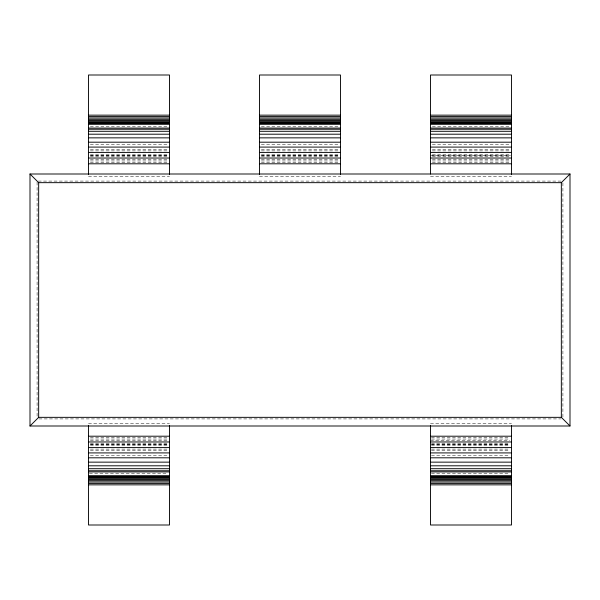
<?xml version="1.0" encoding="UTF-8"?>
<svg xmlns="http://www.w3.org/2000/svg" width="600" height="600" viewBox="0 0 600 600"><rect width="100%" height="100%" fill="white"/><g stroke="black" fill="none" stroke-linecap="round" stroke-linejoin="round"><path stroke-width="0.45" stroke-dasharray="3 2.25" d="M90.36 126.54L168.57 126.54M261.36 126.54L339.57 126.54M432.36 126.54L510.57 126.54M90.36 144.757L168.57 144.757M261.36 144.757L339.57 144.757M432.36 144.757L510.57 144.757M90.36 149.715L168.57 149.715M261.36 149.715L339.57 149.715M432.36 149.715L510.57 149.715M90.36 150.877L168.57 150.877M261.36 150.877L339.57 150.877M432.36 150.877L510.57 150.877M90.36 154.868L168.57 154.868M261.36 154.868L339.57 154.868M432.36 154.868L510.57 154.868M90.36 155.16L168.57 155.16M261.36 155.16L339.57 155.16M432.36 155.16L510.57 155.16M90.36 155.678L168.57 155.678M261.36 155.678L339.57 155.678M430.5 155.678L510.57 155.678M90.36 156.405L168.57 156.405M261.36 156.405L339.57 156.405M432.36 156.405L510.57 156.405M90.36 159.623L169.5 159.623M261.36 159.623L339.57 159.623M432.36 159.623L510.57 159.623M90.36 160.958L168.57 160.958M261.36 160.958L340.5 160.958M432.36 160.958L510.57 160.958M90.36 162.36L168.57 162.36M261.36 162.36L339.57 162.36M432.36 162.36L510.57 162.36M88.5 176.363L169.5 176.363M259.5 176.363L340.5 176.363M430.5 176.363L511.5 176.363M561.037 181.087L37.088 181.087L37.088 417.037M38.963 418.912L561.037 418.912M88.5 423.638L169.5 423.638M430.5 423.638L511.5 423.638M90.36 437.64L167.64 437.64M431.43 437.64L509.64 437.64M90.36 439.043L167.64 439.043M431.43 439.043L509.64 439.043M90.36 440.377L167.64 440.377M430.5 440.377L509.64 440.377M90.36 443.603L167.64 443.603M431.43 443.603L509.64 443.603M90.36 444.322L167.64 444.322M431.43 444.322L509.64 444.322M90.36 444.84L167.64 444.84M431.43 444.84L509.64 444.84M90.36 445.132L167.64 445.132M431.43 445.132L509.64 445.132M90.36 449.115L167.64 449.115M431.43 449.115L509.64 449.115M90.36 450.285L167.64 450.285M431.43 450.285L509.64 450.285M90.36 455.243L167.64 455.243M431.43 455.243L509.64 455.243M89.43 473.46L167.64 473.46M431.43 473.46L509.64 473.46M562.912 182.962L562.912 417.037"/><path stroke-width="0.9" d="M30 426L38.662 417.338L561.338 417.338L570 426L30 426L30 174L570 174L570 426M561.338 417.338L561.338 182.663L570 174M88.5 115.148L169.5 115.148M259.5 115.148L340.5 115.148M430.5 115.148L511.5 115.148M88.5 116.595L169.5 116.595M259.5 116.595L340.5 116.595M430.5 116.595L511.5 116.595M88.5 117.998L169.5 117.998M259.5 117.998L340.5 117.998M430.5 117.998L511.5 117.998M88.5 119.325L169.5 119.325M259.5 119.325L340.5 119.325M430.5 119.325L511.5 119.325M88.5 120.555L169.5 120.555M259.5 120.555L340.5 120.555M430.5 120.555L511.5 120.555M88.5 121.635L169.5 121.635M259.5 121.635L340.5 121.635M430.5 121.635L511.5 121.635M88.5 122.55L169.5 122.55M259.5 122.55L340.5 122.55M430.5 122.55L511.5 122.55M88.5 123.278L169.5 123.278M259.5 123.278L340.5 123.278M430.5 123.278L511.5 123.278M88.5 123.788L169.5 123.788M259.5 123.788L340.5 123.788M430.5 123.788L511.5 123.788M88.5 124.08L169.5 124.08M259.5 124.08L340.5 124.08M430.5 124.08L511.5 124.08M88.5 128.07L169.5 128.07M259.5 128.07L340.5 128.07M430.5 128.07L511.5 128.07M88.5 129.233L169.5 129.233M259.5 129.233L340.5 129.233M430.5 129.233L511.5 129.233M88.5 131.295L169.5 131.295M259.5 131.295L340.5 131.295M430.5 131.295L511.5 131.295M88.5 134.197L169.5 134.197M259.5 134.197L340.5 134.197M430.5 134.197L511.5 134.197M88.5 137.858L169.5 137.858M259.5 137.858L340.5 137.858M430.5 137.858L511.5 137.858M88.5 142.192L169.5 142.192M259.5 142.192L340.5 142.192M430.5 142.192L511.5 142.192M88.5 147.09L169.5 147.09M259.5 147.09L340.5 147.09M430.5 147.09L511.5 147.09M88.5 152.415L169.5 152.415M259.5 152.415L340.5 152.415M430.5 152.415L511.5 152.415M88.5 158.032L169.5 158.032M259.5 158.032L340.5 158.032M430.5 158.032L511.5 158.032M88.5 163.8L169.5 163.8M259.5 163.8L340.5 163.8M430.5 163.8L511.5 163.8M30 174L38.662 182.663L561.338 182.663M88.5 436.2L169.5 436.2M430.5 436.2L511.5 436.2M88.5 441.967L169.5 441.967M430.5 441.967L511.5 441.967M88.5 447.585L169.5 447.585M430.5 447.585L511.5 447.585M88.5 452.91L169.5 452.91M430.5 452.91L511.5 452.91M88.5 457.808L169.5 457.808M430.5 457.808L511.5 457.808M88.5 462.143L169.5 462.143M430.5 462.143L511.5 462.143M88.5 465.803L169.5 465.803M430.5 465.803L511.5 465.803M88.5 468.705L169.5 468.705M430.5 468.705L511.5 468.705M88.5 470.76L169.5 470.76M430.5 470.76L511.5 470.76M88.5 471.93L169.5 471.93M430.5 471.93L511.5 471.93M88.5 475.92L169.5 475.92M430.5 475.92L511.5 475.92M88.5 476.205L169.5 476.205M430.5 476.205L511.5 476.205M88.5 476.722L169.5 476.722M430.5 476.722L511.5 476.722M88.5 477.45L169.5 477.45M430.5 477.45L511.5 477.45M88.5 478.365L169.5 478.365M430.5 478.365L511.5 478.365M88.5 479.445L169.5 479.445M430.5 479.445L511.5 479.445M88.5 480.668L169.5 480.668M430.5 480.668L511.5 480.668M88.5 482.002L169.5 482.002M430.5 482.002L511.5 482.002M88.5 483.405L169.5 483.405M430.5 483.405L511.5 483.405M88.5 484.853L169.5 484.853M430.5 484.853L511.5 484.853M511.5 174.57L511.5 75L430.5 75L430.5 174M511.5 425.43L511.5 525L430.5 525L430.5 425.43M340.5 174.57L340.5 75L259.5 75L259.5 174.57M169.5 174.57L169.5 75L88.5 75L88.5 174.57M169.5 425.43L169.5 525L88.5 525L88.5 425.43M38.662 182.663L38.662 417.338"/></g></svg>
